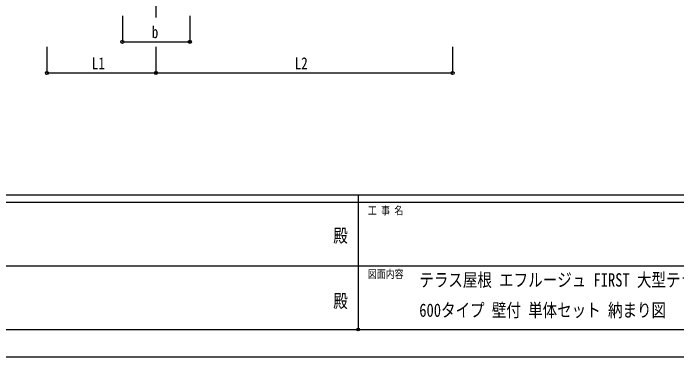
# Model space of a CAD drawing. Units: millimetres, scale not verified. Extents: x -14718 to 14718, y -10395 to 10395.
# Drawn here: x -3344 to 3053, y -10395 to -7084 of the extents above; entities that cross this region are included whole.
import ezdxf
from ezdxf.enums import TextEntityAlignment as Align

# ---------------------------------------------------------------- set-up
doc = ezdxf.new("R2010")
doc.units = ezdxf.units.MM
doc.header["$LTSCALE"] = 50
doc.header["$PDMODE"] = 32
doc.header["$PDSIZE"] = 25
for name, color, linetype in [('0-2_USER1', 3, 'Continuous'), ('0-4_YKK_12', 2, 'Continuous'), ('0-7_YKK_D', 6, 'Continuous'), ('0-8_YKK_ZWAK', 7, 'Continuous')]:
    doc.layers.add(name, color=color, linetype=linetype)
doc.styles.add('ＭＳ ゴシック', font='')
doc.styles.get('ＭＳ ゴシック').set_extended_font_data('MS Gothic')

msp = doc.modelspace()

# ---------------------------------------------------------------- linework, layer by layer
at = {"layer": '0-4_YKK_12'}
msp.add_line((-1968.68, -6702.7), (-1968.68, -7123.78), dxfattribs=at)
at = {"layer": '0-7_YKK_D'}
for p, q in [((-2291.68, -7108.64), (-2291.68, -7359.64)), ((-1641.68, -7108.64), (-1641.68, -7359.64)), ((-3018.65, -7408.64), (-3018.65, -7659.64)), ((-2291.68, -7358.64), (-1641.68, -7358.64)), ((-1968.68, -7408.64), (-1968.68, -7659.64)), ((-1968.68, -7408.64), (-1968.68, -7659.64)), ((892.5, -7408.64), (892.5, -7659.64)), ((-3018.65, -7658.64), (-1968.68, -7658.64)), ((-1968.68, -7658.64), (892.5, -7658.64))]:
    msp.add_line(p, q, dxfattribs=at)
for centre in [(-2291.68, -7358.64), (-1641.68, -7358.64), (-3018.65, -7658.64), (-1968.68, -7658.64), (-1968.68, -7658.64), (892.5, -7658.64)]:
    msp.add_circle(centre, 14.88, dxfattribs=at)
at = {"layer": '0-8_YKK_ZWAK'}
for p, q in [((13632.57, -8837.5), (-13667.43, -8837.5)), ((-17.43, -8837.5), (-17.43, -10132.5)), ((-17.43, -8907.5), (-4567.43, -8907.5)), ((4532.57, -8907.5), (-17.43, -8907.5)), ((-4541.18, -9520), (-17.43, -9520)), ((-17.43, -9520), (4532.57, -9520)), ((-4567.43, -10132.5), (-17.43, -10132.5)), ((-17.43, -10132.5), (4532.57, -10132.5))]:
    msp.add_line(p, q, dxfattribs=at)
msp.add_lwpolyline([(-14717.5, -10395), (14717.5, -10395), (14717.5, 10395), (-14717.5, 10395)], close=True, dxfattribs=at)
msp.add_point((-17.43, -10132.5), dxfattribs=at)

# ---------------------------------------------------------------- texts
at = {"layer": '0-2_USER1', "style": 'ＭＳ ゴシック', "width": 0.8}
for s, p in [('テラス屋根 エフルージュ FIRST 大型テラス', (571.05, -9757.1)), ('600タイプ 壁付 単体セット 納まり図', (571.05, -10048.77))]:
    msp.add_text(s, height=128.3, dxfattribs=at).set_placement(p, align=Align.BOTTOM_LEFT)
at = {"layer": '0-7_YKK_D', "style": 'ＭＳ ゴシック', "width": 0.8}
for s, p in [('b', (-2008.68, -7357.84)), ('L1', (-2586.07, -7657.98)), ('L2', (-630.49, -7657.98))]:
    msp.add_text(s, height=115.5, dxfattribs=at).set_placement(p, align=Align.BOTTOM_LEFT)
at = {"layer": '0-8_YKK_ZWAK', "style": 'ＭＳ ゴシック', "width": 0.8}
for s, height, p in [('工 事 名', 76.98, (74.44, -9047.5)), ('殿', 128.3, (-257.83, -9330.42)), ('図面内容', 76.98, (74.44, -9660)), ('殿', 128.3, (-257.83, -9960.42))]:
    msp.add_text(s, height=height, dxfattribs=at).set_placement(p, align=Align.BOTTOM_LEFT)

doc.saveas('drawing.dxf')
